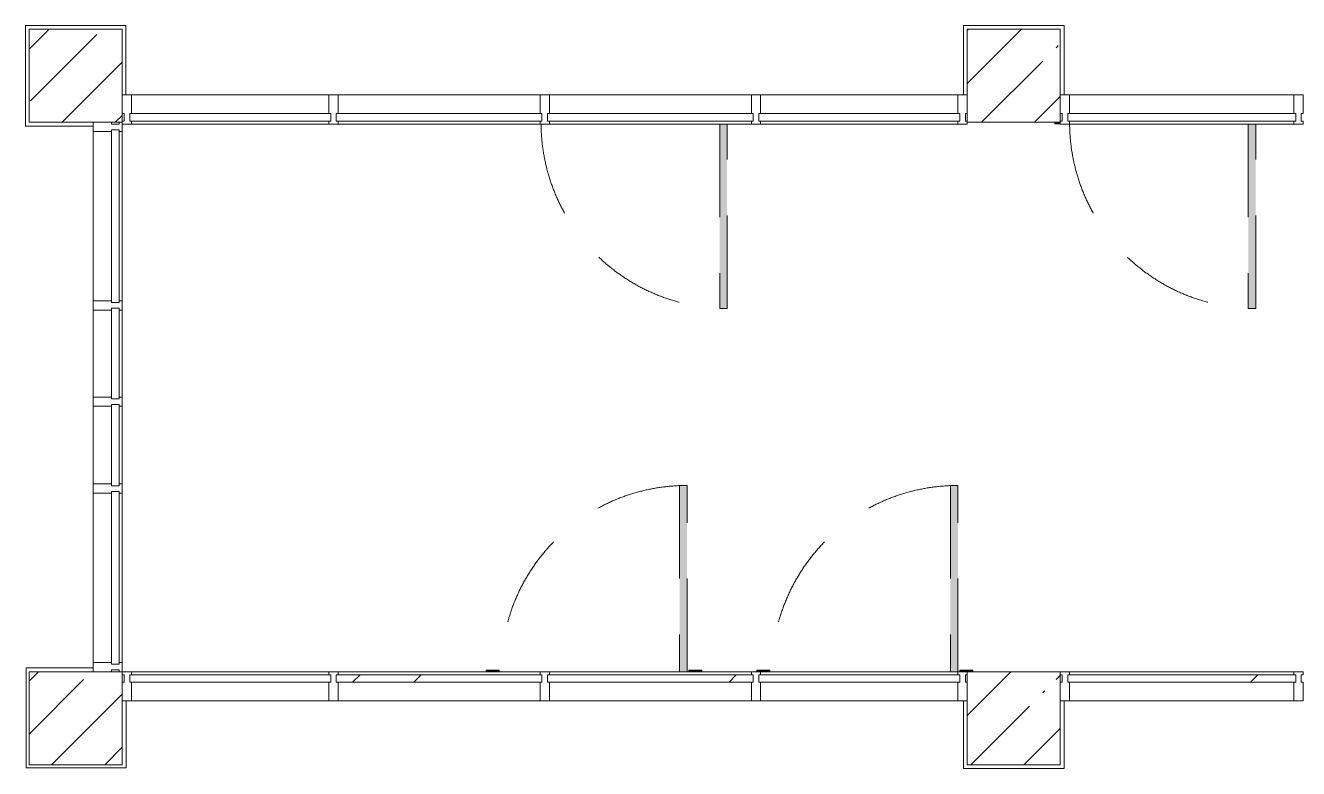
# Model space of a CAD drawing. Header units: millimetres. Extents: x -8624 to 194831, y -8553 to 29000.
# Drawn here: x 73520 to 80360, y 15130 to 19120 of the extents above; entities that cross this region are included whole.
import ezdxf

# ---------------------------------------------------------------- set-up
doc = ezdxf.new("R2010")
doc.units = ezdxf.units.MM
doc.linetypes.add('200_ШТРИХ__ш1_п0_6_', pattern=[800, 500, -300])
for name, color, linetype, lineweight in [('A-DETL-MBND-1', 7, '200_ШТРИХ__ш1_п0_6_', 9), ('A-GLAZ-CURT', 7, 'Continuous', 5), ('A-GLAZ-CWMG', 7, 'Continuous', 5), ('S-COLS', 7, 'Continuous', 5)]:
    doc.layers.add(name, color=color, linetype=linetype, lineweight=lineweight)
doc.layers.add('A-FLOR-2', color=7, linetype='Continuous', lineweight=5, true_color=0xaaaaaa)

# ---------------------------------------------------------------- blocks, each defined once
blk = doc.blocks.new('110_Дверь_СКБ_1Ст_Внутренняя1 - Д-4 1100x2100h_су мгн-V40-3_1_1_птичка копия 1')
at = {"layer": 'A-DETL-MBND-1'}
for points in [[(-447.5, 1100), (-487.5, 1100), (-487.5, 110), (-447.5, 110), (-447.5, 927.1)], [(562.5, 108), (562.5, 100), (592.5, 100), (592.5, 108)]]:
    blk.add_hatch(color=256, dxfattribs=at).paths.add_polyline_path(points)
for p, q in [((-487.5, 1100), (-487.5, 110)), ((-447.5, 1100), (-487.5, 1100)), ((-447.5, 110), (-447.5, 1100)), ((592.5, 108), (562.5, 108)), ((592.5, 100), (592.5, 108))]:
    blk.add_line(p, q, dxfattribs=at)
blk.add_arc((-487.5, 100), 1000, 0.57956, 90, dxfattribs=at)
blk = doc.blocks.new('110_Дверь_СКБ_1Ст_Внутренняя1 - Д-4 1100x2100h_су мгн-V41-3_1_1_птичка копия 1')
at = {"layer": 'A-DETL-MBND-1'}
blk.add_hatch(color=256, dxfattribs=at).paths.add_polyline_path([(-447.5, 1100), (-487.5, 1100), (-487.5, 110), (-447.5, 110), (-447.5, 927.069486)])
for p, q in [((-487.5, 1100), (-487.5, 110)), ((-447.5, 1100), (-487.5, 1100)), ((-447.5, 110), (-447.5, 1100))]:
    blk.add_line(p, q, dxfattribs=at)
blk.add_arc((-487.5, 100), 1000, 0.5795554957, 90, dxfattribs=at)
blk = doc.blocks.new('BSC_Колонна _Прямоугольная - 500х500-V55-3_1_1_птичка копия 1')
at = {"layer": 'S-COLS'}
h = blk.add_hatch(dxfattribs=at)
h.set_pattern_fill('FP_65', color=256, style=0, pattern_type=2)
h.set_pattern_definition([(45, (-73790, -15400), (-285.1231, 285.1231), []), (45, (-73504.88, -15400), (-285.1231, 285.1231), [504.031, -100.806, 16.764, -84.042])])
h.paths.add_polyline_path([(-142.4, -250), (250, -250), (250, 250), (-250, 250), (-250, -250)])
for p, q in [((250, 250), (-250, 250)), ((-250, 250), (-250, -250)), ((250, -250), (250, 250)), ((-250, -250), (250, -250))]:
    blk.add_line(p, q, dxfattribs=at)
blk = doc.blocks.new('BSC_Колонна _Прямоугольная - 500х500-V56-3_1_1_птичка копия 1')
at = {"layer": 'S-COLS'}
h = blk.add_hatch(dxfattribs=at)
h.set_pattern_fill('FP_66', color=256, style=0, pattern_type=2)
h.set_pattern_definition([(45, (-78830, -15400), (-285.1231, 285.1231), []), (45, (-78544.88, -15400), (-285.1231, 285.1231), [504.031, -100.806, 16.764, -84.042])])
h.paths.add_polyline_path([(-250, -250), (250, -250), (250, 250), (-250, 250), (-250, 195.9)])
for p, q in [((250, 250), (-250, 250)), ((-250, 250), (-250, -250)), ((250, -250), (250, 250)), ((-250, -250), (250, -250))]:
    blk.add_line(p, q, dxfattribs=at)
blk = doc.blocks.new('110_Дверь_СКБ_1Ст_Внутренняя1 - Д-4 _л_ 1100x2100h_су мгн-32399984-3_1_1_птичка копия 1')
at = {"layer": 'A-DETL-MBND-1'}
for points in [[(472.5, 40), (512.5, 40), (512.5, 1040), (472.5, 1040), (472.5, 108)], [(-547.5, 40), (-497.5, 40), (-497.5, 48), (-567.5, 48), (-567.5, 40), (-557.5, 40)], [(562.5, 40), (592.5, 40), (592.5, 48), (522.5, 48), (522.5, 40), (552.5, 40)]]:
    blk.add_hatch(color=256, dxfattribs=at).paths.add_polyline_path(points)
for p, q in [((512.5, 1040), (472.5, 1040)), ((472.5, 1040), (472.5, 40)), ((512.5, 40), (512.5, 1040)), ((-497.5, 48), (-567.5, 48)), ((-567.5, 48), (-567.5, 40)), ((-497.5, 40), (-497.5, 48)), ((592.5, 48), (522.5, 48)), ((522.5, 48), (522.5, 40)), ((592.5, 40), (592.5, 48))]:
    blk.add_line(p, q, dxfattribs=at)
blk.add_arc((512.5, 40), 1000, 90, 180, dxfattribs=at)
blk = doc.blocks.new('Системная панель - Стекло - 40мм-23562586-3_1_1_птичка копия 1')
at = {"layer": 'A-GLAZ-CURT'}
for p, q in [((464.2, 0), (-464.2, 0)), ((-464.2, 0), (-464.2, -40)), ((-464.2, -40), (464.2, -40)), ((464.2, -40), (464.2, 0))]:
    blk.add_line(p, q, dxfattribs=at)
blk = doc.blocks.new('Системная панель - Стекло - 40мм-24234994-3_1_1_птичка копия 1')
at = {"layer": 'A-GLAZ-CURT'}
for p, q in [((243.3, 0), (-243.3, 0)), ((-243.3, 0), (-243.3, -40)), ((243.3, -40), (243.3, 0)), ((-243.3, -40), (243.3, -40))]:
    blk.add_line(p, q, dxfattribs=at)
blk = doc.blocks.new('Прямоугольный импост - Импост структурный с накладкой - 160мм Темный-31239176-3_1_1_птичка копия 1')
at = {"layer": 'A-GLAZ-CWMG'}
for p, q in [((73883, 17641.7), (73883, 18550)), ((74040, 17641.7), (74040, 18550))]:
    blk.add_line(p, q, dxfattribs=at)
blk = doc.blocks.new('Прямоугольный импост - Импост структурный с накладкой - 160мм Темный-31239177-3_1_1_птичка копия 1')
at = {"layer": 'A-GLAZ-CWMG'}
for p, q in [((73883, 17125), (73883, 17591.7)), ((74040, 17125), (74040, 17591.7))]:
    blk.add_line(p, q, dxfattribs=at)
blk = doc.blocks.new('Прямоугольный импост - Импост структурный с накладкой - 160мм Темный-31239202-3_1_1_птичка копия 1')
at = {"layer": 'A-GLAZ-CWMG'}
for p, q in [((-50, 40), (-50, 140)), ((-50, 140), (0, 140)), ((-40, 40), (-50, 40)), ((-50, -17), (-50, 0)), ((-50, 0), (-40, 0)), ((-40, 0), (-40, 40)), ((-10, 40), (-10, 0)), ((0, 40), (-10, 40)), ((-10, 0), (0, 0)), ((0, -17), (-50, -17))]:
    blk.add_line(p, q, dxfattribs=at)
blk = doc.blocks.new('Прямоугольный импост - Импост структурный с накладкой - 160мм Темный-31239205-3_1_1_птичка копия 1')
at = {"layer": 'A-GLAZ-CWMG'}
for p, q in [((0, 140), (-50, 140)), ((-50, 140), (-50, 40)), ((-50, 40), (-40, 40)), ((-40, 0), (-50, 0)), ((-50, 0), (-50, -17)), ((-40, 40), (-40, 0)), ((-10, 0), (-10, 40)), ((-10, 40), (0, 40)), ((0, 0), (-10, 0)), ((-50, -17), (0, -17))]:
    blk.add_line(p, q, dxfattribs=at)
blk = doc.blocks.new('Прямоугольный импост - Импост структурный с накладкой - 160мм Темный-31239180-3_1_1_птичка копия 1')
at = {"layer": 'A-GLAZ-CWMG'}
for p, q in [((-25, 40), (-25, 140)), ((-25, 140), (25, 140)), ((25, 140), (25, 40)), ((-15, 40), (-25, 40)), ((-25, -17), (-25, 0)), ((-25, 0), (-15, 0)), ((-15, 0), (-15, 40)), ((15, 40), (15, 0)), ((25, 40), (15, 40)), ((15, 0), (25, 0)), ((25, 0), (25, -17)), ((25, -17), (-25, -17))]:
    blk.add_line(p, q, dxfattribs=at)
blk = doc.blocks.new('110_Дверь_СКБ_1Ст_Внутренняя1 - Д-5 _л_ 1100x2100h_су мгн EIW30-32897889-3_1_1_птичка копия 1')
at = {"layer": 'A-DETL-MBND-1'}
for points in [[(472.5, 40), (512.5, 40), (512.5, 1040), (472.5, 1040)], [(-567.5, 40), (-497.5, 40), (-497.5, 48), (-567.5, 48)], [(522.5, 40), (592.5, 40), (592.5, 48), (522.5, 48)]]:
    blk.add_hatch(color=256, dxfattribs=at).paths.add_polyline_path(points)
for p, q in [((512.5, 1040), (472.5, 1040)), ((472.5, 1040), (472.5, 40)), ((512.5, 40), (512.5, 1040)), ((-497.5, 48), (-567.5, 48)), ((-567.5, 48), (-567.5, 40)), ((-497.5, 40), (-497.5, 48)), ((592.5, 48), (522.5, 48)), ((522.5, 48), (522.5, 40)), ((592.5, 40), (592.5, 48))]:
    blk.add_line(p, q, dxfattribs=at)
blk.add_arc((512.5, 40), 1000, 90, 180, dxfattribs=at)
blk = doc.blocks.new('BSC_Колонна _Прямоугольная - 500х500-V85-3_1_1_птичка копия 1')
at = {"layer": 'S-COLS'}
h = blk.add_hatch(dxfattribs=at)
h.set_pattern_fill('FP_76', color=256, style=0, pattern_type=2)
h.set_pattern_definition([(45, (-73790, -18850), (-285.1231, 285.1231), []), (45, (-73504.88, -18850), (-285.1231, 285.1231), [504.031, -100.806, 16.764, -84.042])])
h.paths.add_polyline_path([(-142.4, -250), (250, -250), (250, 250), (-250, 250), (-250, -250)])
for p, q in [((250, 250), (-250, 250)), ((-250, 250), (-250, -250)), ((250, -250), (250, 250)), ((-250, -250), (250, -250))]:
    blk.add_line(p, q, dxfattribs=at)
blk = doc.blocks.new('BSC_Колонна _Прямоугольная - 500х500-V86-3_1_1_птичка копия 1')
at = {"layer": 'S-COLS'}
h = blk.add_hatch(dxfattribs=at)
h.set_pattern_fill('FP_77', color=256, style=0, pattern_type=2)
h.set_pattern_definition([(45, (-78830, -18850), (-285.1231, 285.1231), []), (45, (-78544.88, -18850), (-285.1231, 285.1231), [504.031, -100.806, 16.764, -84.042])])
h.paths.add_polyline_path([(-250, -250), (250, -250), (250, 250), (-250, 250), (-250, 11.4)])
for p, q in [((250, 250), (-250, 250)), ((-250, 250), (-250, -250)), ((250, -250), (250, 250)), ((-250, -250), (250, -250))]:
    blk.add_line(p, q, dxfattribs=at)
blk = doc.blocks.new('Системная панель - Стекло - 40мм-24234969-3_1_1_птичка копия 1')
at = {"layer": 'A-GLAZ-CURT'}
for p, q in [((540, 40), (-540, 40)), ((-540, 40), (-540, 0)), ((-540, 0), (540, 0)), ((540, 0), (540, 40))]:
    blk.add_line(p, q, dxfattribs=at)
blk = doc.blocks.new('Прямоугольный импост - Импост структурный с накладкой - 160мм-23562401-3_1_1_птичка копия 1')
at = {"layer": 'A-GLAZ-CWMG'}
for p, q in [((75150, 18747), (74090, 18747)), ((75150, 18590), (74090, 18590))]:
    blk.add_line(p, q, dxfattribs=at)
blk = doc.blocks.new('Прямоугольный импост - Импост структурный с накладкой - 160мм-23618922-3_1_1_птичка копия 1')
at = {"layer": 'A-GLAZ-CWMG'}
for p, q in [((-50, 0), (-50, 17)), ((-50, 17), (0, 17)), ((-40, 0), (-50, 0)), ((-40, -40), (-40, 0)), ((0, 0), (-10, 0)), ((-10, 0), (-10, -40)), ((0, 17), (0, 7)), ((-50, -140), (-50, -40)), ((-50, -40), (-40, -40)), ((-10, -40), (0, -40)), ((0, -140), (-50, -140))]:
    blk.add_line(p, q, dxfattribs=at)
blk = doc.blocks.new('Прямоугольный импост - Импост структурный с накладкой - 160мм-23618923-3_1_1_птичка копия 1')
at = {"layer": 'A-GLAZ-CWMG'}
for p, q in [((0, 17), (-50, 17)), ((-50, 17), (-50, 0)), ((-50, 0), (-40, 0)), ((-40, 0), (-40, -40)), ((-10, -40), (-10, 0)), ((-10, 0), (0, 0)), ((0, 7), (0, 17)), ((-40, -40), (-50, -40)), ((-50, -40), (-50, -140)), ((0, -40), (-10, -40)), ((-50, -140), (0, -140))]:
    blk.add_line(p, q, dxfattribs=at)
blk = doc.blocks.new('Системная панель - Стекло - 40мм-24234970-3_1_1_птичка копия 1')
at = {"layer": 'A-GLAZ-CURT'}
h = blk.add_hatch(dxfattribs=at)
h.set_pattern_fill('FP_80', color=256, style=0, pattern_type=2)
h.set_pattern_definition([(45, (-77377.5, -18107), (-1414.214, 1414.214), [1000, -3000]), (45, (-78377.5, -18607), (-1414.214, 1414.214), [3000, -1000]), (45, (-76377.5, -19107), (-1414.214, 1414.214), [1000, -3000])])
h.paths.add_polyline_path([(552.5, 0), (552.5, 40), (-552.5, 40), (-552.5, 0), (334.3, 0)])
for p, q in [((552.5, 40), (-552.5, 40)), ((-552.5, 40), (-552.5, 0)), ((-552.5, 0), (552.5, 0)), ((552.5, 0), (552.5, 40))]:
    blk.add_line(p, q, dxfattribs=at)
blk = doc.blocks.new('Прямоугольный импост - Импост структурный с накладкой - 160мм-23562410-3_1_1_птичка копия 1')
at = {"layer": 'A-GLAZ-CWMG'}
for p, q in [((77420, 18747), (76335, 18747)), ((77420, 18590), (76335, 18590))]:
    blk.add_line(p, q, dxfattribs=at)
blk = doc.blocks.new('Прямоугольный импост - Импост структурный с накладкой - 160мм-23618920-3_1_1_птичка копия 1')
at = {"layer": 'A-GLAZ-CWMG'}
for p, q in [((-25, 0), (-25, 17)), ((-25, 17), (25, 17)), ((-15, 0), (-25, 0)), ((-15, -40), (-15, 0)), ((25, 0), (15, 0)), ((15, 0), (15, -40)), ((25, 17), (25, 0)), ((-25, -140), (-25, -40)), ((-25, -40), (-15, -40)), ((15, -40), (25, -40)), ((25, -40), (25, -140)), ((25, -140), (-25, -140))]:
    blk.add_line(p, q, dxfattribs=at)
blk = doc.blocks.new('Системная панель - Стекло - 40мм-30335137-3_1_1_птичка копия 1')
at = {"layer": 'A-GLAZ-CURT'}
for p, q in [((540, 0), (-540, 0)), ((-540, 0), (-540, -40)), ((540, -40), (540, 0)), ((-540, -40), (540, -40))]:
    blk.add_line(p, q, dxfattribs=at)
blk = doc.blocks.new('Прямоугольный импост - Импост структурный с накладкой - 160мм-23562329-3_1_1_птичка копия 1')
at = {"layer": 'A-GLAZ-CWMG'}
for p, q in [((75150, 15650), (74090, 15650)), ((75150, 15493), (74090, 15493))]:
    blk.add_line(p, q, dxfattribs=at)
blk = doc.blocks.new('Прямоугольный импост - Импост структурный с накладкой - 160мм-30335138-3_1_1_птичка копия 1')
at = {"layer": 'A-GLAZ-CWMG'}
for p, q in [((-50, 40), (-50, 140)), ((-50, 140), (0, 140)), ((-40, 40), (-50, 40)), ((-50, -17), (-50, 0)), ((-50, 0), (-40, 0)), ((-40, 0), (-40, 40)), ((-10, 40), (-10, 0)), ((0, 40), (-10, 40)), ((-10, 0), (0, 0)), ((0, -17), (-50, -17))]:
    blk.add_line(p, q, dxfattribs=at)
blk = doc.blocks.new('Прямоугольный импост - Импост структурный с накладкой - 160мм-30335139-3_1_1_птичка копия 1')
at = {"layer": 'A-GLAZ-CWMG'}
for p, q in [((0, 140), (-50, 140)), ((-50, 140), (-50, 40)), ((-50, 40), (-40, 40)), ((-40, 0), (-50, 0)), ((-50, 0), (-50, -17)), ((-40, 40), (-40, 0)), ((-10, 0), (-10, 40)), ((-10, 40), (0, 40)), ((0, 0), (-10, 0)), ((-50, -17), (0, -17))]:
    blk.add_line(p, q, dxfattribs=at)
blk = doc.blocks.new('Системная панель - Стекло - 40мм-30335140-3_1_1_птичка копия 1')
at = {"layer": 'A-GLAZ-CURT'}
h = blk.add_hatch(dxfattribs=at)
h.set_pattern_fill('FP_81', color=256, style=0, pattern_type=2)
h.set_pattern_definition([(45, (-77377.5, -15133), (-1414.214, 1414.214), [1000, -3000]), (45, (-78377.5, -15633), (-1414.214, 1414.214), [3000, -1000]), (45, (-76377.5, -16133), (-1414.214, 1414.214), [1000, -3000])])
h.paths.add_polyline_path([(334.3, -40), (552.5, -37.1), (552.5, 0), (-552.5, 0), (-552.5, -40)])
for p, q in [((552.5, 0), (-552.5, 0)), ((-552.5, 0), (-552.5, -40)), ((552.5, -40), (552.5, 0)), ((-552.5, -40), (552.5, -40))]:
    blk.add_line(p, q, dxfattribs=at)
blk = doc.blocks.new('Прямоугольный импост - Импост структурный с накладкой - 160мм-23562331-3_1_1_птичка копия 1')
at = {"layer": 'A-GLAZ-CWMG'}
for p, q in [((77420, 15650), (76335, 15650)), ((77420, 15493), (76335, 15493))]:
    blk.add_line(p, q, dxfattribs=at)
blk = doc.blocks.new('Прямоугольный импост - Импост структурный с накладкой - 160мм-30335135-3_1_1_птичка копия 1')
at = {"layer": 'A-GLAZ-CWMG'}
for p, q in [((-25, 40), (-25, 140)), ((-25, 140), (25, 140)), ((25, 140), (25, 40)), ((-15, 40), (-25, 40)), ((-25, -17), (-25, 0)), ((-25, 0), (-15, 0)), ((-15, 0), (-15, 40)), ((15, 40), (15, 0)), ((25, 40), (15, 40)), ((15, 0), (25, 0)), ((25, 0), (25, -17)), ((25, -17), (-25, -17))]:
    blk.add_line(p, q, dxfattribs=at)
blk = doc.blocks.new('Системная панель - Стекло - 40мм-30335156-3_1_1_птичка копия 1')
at = {"layer": 'A-GLAZ-CURT'}
h = blk.add_hatch(dxfattribs=at)
h.set_pattern_fill('FP_82', color=256, style=0, pattern_type=2)
h.set_pattern_definition([(45, (-80232.5, -15133), (-1414.214, 1414.214), [1000, -3000]), (45, (-81232.5, -15633), (-1414.214, 1414.214), [3000, -1000]), (45, (-79232.5, -16133), (-1414.214, 1414.214), [1000, -3000])])
h.paths.add_polyline_path([(612.5, -40), (612.5, 0), (-612.5, 0), (-612.5, -40)])
for p, q in [((612.5, 0), (-612.5, 0)), ((-612.5, 0), (-612.5, -40)), ((-612.5, -40), (612.5, -40)), ((612.5, -40), (612.5, 0))]:
    blk.add_line(p, q, dxfattribs=at)
blk = doc.blocks.new('Прямоугольный импост - Импост структурный с накладкой - 160мм-23562106-3_1_1_птичка копия 1')
at = {"layer": 'A-GLAZ-CWMG'}
for p, q in [((80335, 15650), (79130, 15650)), ((80335, 15493), (79130, 15493))]:
    blk.add_line(p, q, dxfattribs=at)
blk = doc.blocks.new('Системная панель - Стекло - 40мм-23618921-3_1_1_птичка копия 1')
at = {"layer": 'A-GLAZ-CURT'}
h = blk.add_hatch(dxfattribs=at)
h.set_pattern_fill('FP_84', color=256, style=0, pattern_type=2)
h.set_pattern_definition([(45, (-80232.5, -18107), (-1414.214, 1414.214), [1000, -3000]), (45, (-81232.5, -18607), (-1414.214, 1414.214), [3000, -1000]), (45, (-79232.5, -19107), (-1414.214, 1414.214), [1000, -3000])])
h.paths.add_polyline_path([(612.5, 0), (612.5, 40), (-612.5, 40), (-612.5, 0), (152.5, 0)])
for p, q in [((612.5, 40), (-612.5, 40)), ((-612.5, 40), (-612.5, 0)), ((612.5, 0), (612.5, 40)), ((-612.5, 0), (612.5, 0))]:
    blk.add_line(p, q, dxfattribs=at)
blk = doc.blocks.new('Прямоугольный импост - Импост структурный с накладкой - 160мм-23562040-3_1_1_птичка копия 1')
at = {"layer": 'A-GLAZ-CWMG'}
for p, q in [((80335, 18747), (79130, 18747)), ((80335, 18590), (79130, 18590))]:
    blk.add_line(p, q, dxfattribs=at)
blk = doc.blocks.new('Прямоугольный импост - Импост структурный с накладкой - 160мм-30335136-3_1_1_птичка копия 1')
at = {"layer": 'A-GLAZ-CWMG'}
for p, q in [((-25, 40), (-25, 140)), ((-25, 140), (25, 140)), ((25, 140), (25, 40)), ((-15, 40), (-25, 40)), ((-25, -17), (-25, 0)), ((-25, 0), (-15, 0)), ((-15, 0), (-15, 40)), ((15, 40), (15, 0)), ((25, 40), (15, 40)), ((15, 0), (25, 0)), ((25, 0), (25, -17)), ((25, -17), (-25, -17))]:
    blk.add_line(p, q, dxfattribs=at)
blk = doc.blocks.new('Системная панель - Стекло - 40мм-V110-3_1_1_птичка копия 1')
at = {"layer": 'A-GLAZ-CURT'}
for p, q in [((552.5, 40), (-552.5, 40)), ((-552.5, 40), (-552.5, 0)), ((-552.5, 0), (552.5, 0)), ((552.5, 0), (552.5, 40))]:
    blk.add_line(p, q, dxfattribs=at)
blk = doc.blocks.new('Системная панель - Стекло - 40мм-V111-3_1_1_птичка копия 1')
at = {"layer": 'A-GLAZ-CURT'}
h = blk.add_hatch(dxfattribs=at)
h.set_pattern_fill('FP_105', color=256, style=0, pattern_type=2)
h.set_pattern_definition([(45, (-76242.5, -15133), (-1414.214, 1414.214), [1000, -3000]), (45, (-77242.5, -15633), (-1414.214, 1414.214), [3000, -1000]), (45, (-75242.5, -16133), (-1414.214, 1414.214), [1000, -3000])])
h.paths.add_polyline_path([(552.5, -40), (552.5, 0), (-552.5, 0), (-552.5, -40), (-312.8, -40)])
for p, q in [((552.5, 0), (-552.5, 0)), ((-552.5, 0), (-552.5, -40)), ((552.5, -40), (552.5, 0)), ((-552.5, -40), (552.5, -40))]:
    blk.add_line(p, q, dxfattribs=at)
blk = doc.blocks.new('Прямоугольный импост - Импост структурный с накладкой - 160мм-23562332-3_1_1_птичка копия 1')
at = {"layer": 'A-GLAZ-CWMG'}
for p, q in [((76285, 15650), (75200, 15650)), ((76285, 15493), (75200, 15493))]:
    blk.add_line(p, q, dxfattribs=at)
blk = doc.blocks.new('Системная панель - Стекло - 40мм-V112-3_1_1_птичка копия 1')
at = {"layer": 'A-GLAZ-CURT'}
for p, q in [((540, 0), (-540, 0)), ((-540, 0), (-540, -40)), ((540, -40), (540, 0)), ((-540, -40), (540, -40))]:
    blk.add_line(p, q, dxfattribs=at)
blk = doc.blocks.new('Прямоугольный импост - Импост структурный с накладкой - 160мм-23562335-3_1_1_птичка копия 1')
at = {"layer": 'A-GLAZ-CWMG'}
for p, q in [((78530, 15650), (77470, 15650)), ((78530, 15493), (77470, 15493))]:
    blk.add_line(p, q, dxfattribs=at)
blk = doc.blocks.new('Системная панель - Стекло - 40мм-V113-3_1_1_птичка копия 1')
at = {"layer": 'A-GLAZ-CURT'}
for p, q in [((540, 40), (-540, 40)), ((-540, 40), (-540, 0)), ((-540, 0), (540, 0)), ((540, 0), (540, 40))]:
    blk.add_line(p, q, dxfattribs=at)
blk = doc.blocks.new('Системная панель - Стекло - 40мм-23562590-3_1_1_птичка копия 1')
at = {"layer": 'A-GLAZ-CURT'}
h = blk.add_hatch(dxfattribs=at)
h.set_pattern_fill('FP_106', color=256, style=0, pattern_type=2)
h.set_pattern_definition([(135, (15654.2, -74523), (-1414.214, -1414.214), [1000, -3000]), (135, (16154.2, -75523), (-1414.214, -1414.214), [3000, -1000]), (135, (16654.2, -73523), (-1414.214, -1414.214), [1000, -3000])])
h.paths.add_polyline_path([(464.2, 0), (-464.2, 0), (-464.2, -40), (464.2, -40)])
for p, q in [((464.2, 0), (-464.2, 0)), ((-464.2, 0), (-464.2, -40)), ((464.2, -40), (464.2, 0)), ((-464.2, -40), (464.2, -40))]:
    blk.add_line(p, q, dxfattribs=at)
blk = doc.blocks.new('Системная панель - Стекло - 40мм-24234995-3_1_1_птичка копия 1')
at = {"layer": 'A-GLAZ-CURT'}
for p, q in [((218.3, 0), (-218.3, 0)), ((-218.3, 0), (-218.3, -40)), ((218.3, -40), (218.3, 0)), ((-218.3, -40), (218.3, -40))]:
    blk.add_line(p, q, dxfattribs=at)
blk = doc.blocks.new('Прямоугольный импост - Импост структурный с накладкой - 160мм Темный-31239183-3_1_1_птичка копия 1')
at = {"layer": 'A-GLAZ-CWMG'}
for p, q in [((73883, 16658.3), (73883, 17075)), ((74040, 16658.3), (74040, 17075))]:
    blk.add_line(p, q, dxfattribs=at)

msp = doc.modelspace()

# ---------------------------------------------------------------- linework, layer by layer
at = {"layer": 'A-FLOR-2'}
for p, q in [((73520, 18580), (73520, 19120)), ((73520, 19120), (74060, 19120)), ((74060, 19120), (74060, 18747)), ((78560, 18747), (78560, 19120)), ((78560, 19120), (79100, 19120)), ((79100, 19120), (79100, 18747)), ((73883, 18580), (73520, 18580)), ((73523, 15133), (73523, 15670)), ((73523, 15670), (73883, 15670)), ((74061, 15493), (74061, 15133)), ((78560, 15130), (78560, 15493)), ((79100, 15493), (79100, 15130)), ((74061, 15133), (73523, 15133)), ((79100, 15130), (78560, 15130))]:
    msp.add_line(p, q, dxfattribs=at)

# ---------------------------------------------------------------- block references
at = {"layer": 'A-DETL-MBND-1', "rotation": 180}
for name, p in [('110_Дверь_СКБ_1Ст_Внутренняя1 - Д-4 1100x2100h_су мгн-V41-3_1_1_птичка копия 1', (76802.5, 18700)), ('110_Дверь_СКБ_1Ст_Внутренняя1 - Д-4 1100x2100h_су мгн-V40-3_1_1_птичка копия 1', (79642.5, 18700))]:
    msp.add_blockref(name, p, dxfattribs=at)
at = {"layer": 'A-DETL-MBND-1'}
for name, p in [('110_Дверь_СКБ_1Ст_Внутренняя1 - Д-5 _л_ 1100x2100h_су мгн EIW30-32897889-3_1_1_птичка копия 1', (76562.3, 15610)), ('110_Дверь_СКБ_1Ст_Внутренняя1 - Д-4 _л_ 1100x2100h_су мгн-32399984-3_1_1_птичка копия 1', (78017.5, 15610))]:
    msp.add_blockref(name, p, dxfattribs=at)
at = {"layer": 'A-GLAZ-CURT'}
for name, p in [('Системная панель - Стекло - 40мм-24234969-3_1_1_птичка копия 1', (74620, 18607)), ('Системная панель - Стекло - 40мм-V110-3_1_1_птичка копия 1', (75742.5, 18607)), ('Системная панель - Стекло - 40мм-24234970-3_1_1_птичка копия 1', (76877.5, 18607)), ('Системная панель - Стекло - 40мм-V113-3_1_1_птичка копия 1', (78000, 18607)), ('Системная панель - Стекло - 40мм-23618921-3_1_1_птичка копия 1', (79732.5, 18607)), ('Системная панель - Стекло - 40мм-30335137-3_1_1_птичка копия 1', (74620, 15633)), ('Системная панель - Стекло - 40мм-V111-3_1_1_птичка копия 1', (75742.5, 15633)), ('Системная панель - Стекло - 40мм-30335140-3_1_1_птичка копия 1', (76877.5, 15633)), ('Системная панель - Стекло - 40мм-V112-3_1_1_птичка копия 1', (78000, 15633)), ('Системная панель - Стекло - 40мм-30335156-3_1_1_птичка копия 1', (79732.5, 15633))]:
    msp.add_blockref(name, p, dxfattribs=at)
at = {"layer": 'A-GLAZ-CURT', "rotation": 269.9999999999998}
for name, p in [('Системная панель - Стекло - 40мм-23562586-3_1_1_птичка копия 1', (74023, 18095.8)), ('Системная панель - Стекло - 40мм-24234994-3_1_1_птичка копия 1', (74023, 17358.3)), ('Системная панель - Стекло - 40мм-24234995-3_1_1_птичка копия 1', (74023, 16866.7)), ('Системная панель - Стекло - 40мм-23562590-3_1_1_птичка копия 1', (74023, 16154.2))]:
    msp.add_blockref(name, p, dxfattribs=at)
at = {"layer": 'A-GLAZ-CWMG'}
for name, p, rotation in [('Прямоугольный импост - Импост структурный с накладкой - 160мм-23618923-3_1_1_птичка копия 1', (74040, 18607), 180), ('Прямоугольный импост - Импост структурный с накладкой - 160мм-23618923-3_1_1_птичка копия 1', (79080, 18607), 180), ('Прямоугольный импост - Импост структурный с накладкой - 160мм Темный-31239205-3_1_1_птичка копия 1', (74023, 18600), 89.99999999999984), ('Прямоугольный импост - Импост структурный с накладкой - 160мм-30335139-3_1_1_птичка копия 1', (74040, 15633), 180), ('Прямоугольный импост - Импост структурный с накладкой - 160мм-30335139-3_1_1_птичка копия 1', (79080, 15633), 180)]:
    msp.add_blockref(name, p, dxfattribs=dict(at, rotation=rotation))
for name, p in [('Прямоугольный импост - Импост структурный с накладкой - 160мм-23562401-3_1_1_птичка копия 1', (0, 0)), ('Прямоугольный импост - Импост структурный с накладкой - 160мм-23562410-3_1_1_птичка копия 1', (-1135, 0)), ('Прямоугольный импост - Импост структурный с накладкой - 160мм-23562410-3_1_1_птичка копия 1', (0, 0)), ('Прямоугольный импост - Импост структурный с накладкой - 160мм-23562401-3_1_1_птичка копия 1', (3380, 0)), ('Прямоугольный импост - Импост структурный с накладкой - 160мм-23562040-3_1_1_птичка копия 1', (0, 0)), ('Прямоугольный импост - Импост структурный с накладкой - 160мм Темный-31239176-3_1_1_птичка копия 1', (0, 0)), ('Прямоугольный импост - Импост структурный с накладкой - 160мм Темный-31239177-3_1_1_птичка копия 1', (0, 0)), ('Прямоугольный импост - Импост структурный с накладкой - 160мм Темный-31239183-3_1_1_птичка копия 1', (0, 0)), ('Прямоугольный импост - Импост структурный с накладкой - 160мм Темный-31239176-3_1_1_птичка копия 1', (0, -1941.7)), ('Прямоугольный импост - Импост структурный с накладкой - 160мм-23562329-3_1_1_птичка копия 1', (0, 0)), ('Прямоугольный импост - Импост структурный с накладкой - 160мм-23562332-3_1_1_птичка копия 1', (0, 0)), ('Прямоугольный импост - Импост структурный с накладкой - 160мм-23562331-3_1_1_птичка копия 1', (0, 0)), ('Прямоугольный импост - Импост структурный с накладкой - 160мм-23562335-3_1_1_птичка копия 1', (0, 0)), ('Прямоугольный импост - Импост структурный с накладкой - 160мм-23562106-3_1_1_птичка копия 1', (0, 0))]:
    msp.add_blockref(name, p, dxfattribs=at)
at = {"layer": 'A-GLAZ-CWMG', "extrusion": (0, 0, -1)}
for name, p, rotation in [('Прямоугольный импост - Импост структурный с накладкой - 160мм-23618920-3_1_1_птичка копия 1', (-75175, 18607), 180), ('Прямоугольный импост - Импост структурный с накладкой - 160мм-23618920-3_1_1_птичка копия 1', (-76310, 18607), 180), ('Прямоугольный импост - Импост структурный с накладкой - 160мм-23618920-3_1_1_птичка копия 1', (-77445, 18607), 180), ('Прямоугольный импост - Импост структурный с накладкой - 160мм-23618922-3_1_1_птичка копия 1', (-78580, 18607), 180), ('Прямоугольный импост - Импост структурный с накладкой - 160мм-23618920-3_1_1_птичка копия 1', (-80360, 18607), 180), ('Прямоугольный импост - Импост структурный с накладкой - 160мм Темный-31239180-3_1_1_птичка копия 1', (-74023, 17616.7), 270.0000000000002), ('Прямоугольный импост - Импост структурный с накладкой - 160мм Темный-31239180-3_1_1_птичка копия 1', (-74023, 17100), 270.0000000000002), ('Прямоугольный импост - Импост структурный с накладкой - 160мм Темный-31239180-3_1_1_птичка копия 1', (-74023, 16633.3), 270.0000000000002), ('Прямоугольный импост - Импост структурный с накладкой - 160мм Темный-31239202-3_1_1_птичка копия 1', (-74023, 15650), 270.0000000000002), ('Прямоугольный импост - Импост структурный с накладкой - 160мм-30335136-3_1_1_птичка копия 1', (-75175, 15633), 180), ('Прямоугольный импост - Импост структурный с накладкой - 160мм-30335135-3_1_1_птичка копия 1', (-76310, 15633), 180), ('Прямоугольный импост - Импост структурный с накладкой - 160мм-30335136-3_1_1_птичка копия 1', (-77445, 15633), 180), ('Прямоугольный импост - Импост структурный с накладкой - 160мм-30335138-3_1_1_птичка копия 1', (-78580, 15633), 180), ('Прямоугольный импост - Импост структурный с накладкой - 160мм-30335136-3_1_1_птичка копия 1', (-80360, 15633), 180)]:
    msp.add_blockref(name, p, dxfattribs=dict(at, rotation=rotation))
at = {"layer": 'S-COLS'}
for name, p in [('BSC_Колонна _Прямоугольная - 500х500-V85-3_1_1_птичка копия 1', (73790, 18850)), ('BSC_Колонна _Прямоугольная - 500х500-V86-3_1_1_птичка копия 1', (78830, 18850)), ('BSC_Колонна _Прямоугольная - 500х500-V55-3_1_1_птичка копия 1', (73790, 15400)), ('BSC_Колонна _Прямоугольная - 500х500-V56-3_1_1_птичка копия 1', (78830, 15400))]:
    msp.add_blockref(name, p, dxfattribs=at)

doc.saveas('drawing.dxf')
